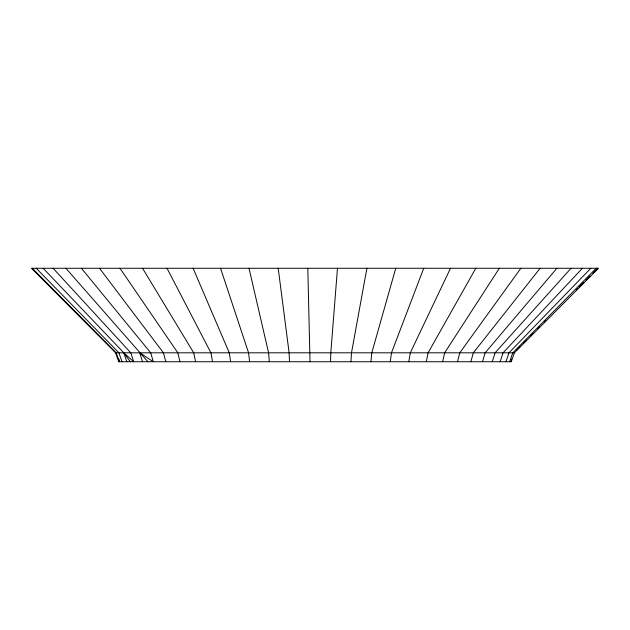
<?xml version="1.0" encoding="UTF-8"?>
<svg xmlns="http://www.w3.org/2000/svg" width="630" height="630" viewBox="0 0 630 630"><rect width="100%" height="100%" fill="white"/><g stroke="black" fill="none" stroke-linecap="round" stroke-linejoin="round"><path stroke-width="0.94" d="M330.553 361.738L330.797 352.808L337.475 268.262M350.926 361.738L351.501 352.808L366.896 268.262M370.905 361.738L371.794 352.808L395.75 268.262M390.269 361.738L391.474 352.808L423.73 268.262M408.807 361.738L410.303 352.808L450.505 268.262M426.321 361.738L428.101 352.808L475.808 268.262M442.614 361.738L444.654 352.808L499.346 268.262M457.506 361.738L459.79 352.808L520.86 268.262M470.846 361.738L473.335 352.808L540.13 268.262M482.47 361.738L485.139 352.808L556.912 268.262M492.258 361.738L495.093 352.808L571.056 268.262M500.11 361.738L503.071 352.808L582.396 268.262M505.929 361.738L508.985 352.808L590.806 268.262M509.662 361.738L512.765 352.808L596.193 268.262M511.261 361.738L514.395 352.808L598.5 268.262L31.5 268.262L115.605 352.808L118.747 361.738L511.261 361.738L511.261 359.061M516.592 350.012L520.057 346.524M523.53 343.027L526.302 340.231M530.46 336.042L533.232 333.246M537.39 329.057L539.469 326.954M544.328 322.064L545.714 320.67M576.214 289.926L577.6 288.532M578.986 287.13L583.837 282.24M585.924 280.145L590.082 275.948M592.854 273.16L597.705 268.262M115.605 352.808L514.395 352.808M32.295 268.262L116.172 352.808L119.306 361.738L119.306 359.95M36.194 268.262L118.912 352.808L121.999 361.738M43.147 268.262L123.803 352.808L133.686 361.738L130.788 352.808L53.078 268.262M147.916 361.738L65.874 268.262M81.404 268.262L150.712 352.808L153.295 361.738L139.789 352.808L142.545 361.738M99.493 268.262L163.43 352.808L165.816 361.738M130.237 361.738L123.803 352.808L126.811 361.738M119.944 268.262L177.81 352.808L179.975 361.738M142.53 268.262L193.701 352.808L195.615 361.738M167.013 268.262L210.916 352.808L212.554 361.738M193.103 268.262L229.273 352.808L230.619 361.738M220.547 268.262L248.566 352.808L249.614 361.738M249 268.262L268.585 352.808L269.317 361.738M278.2 268.262L289.115 352.808L289.524 361.738M307.794 268.262L310.015 361.738M118.747 359.061L118.747 361.738"/></g></svg>
